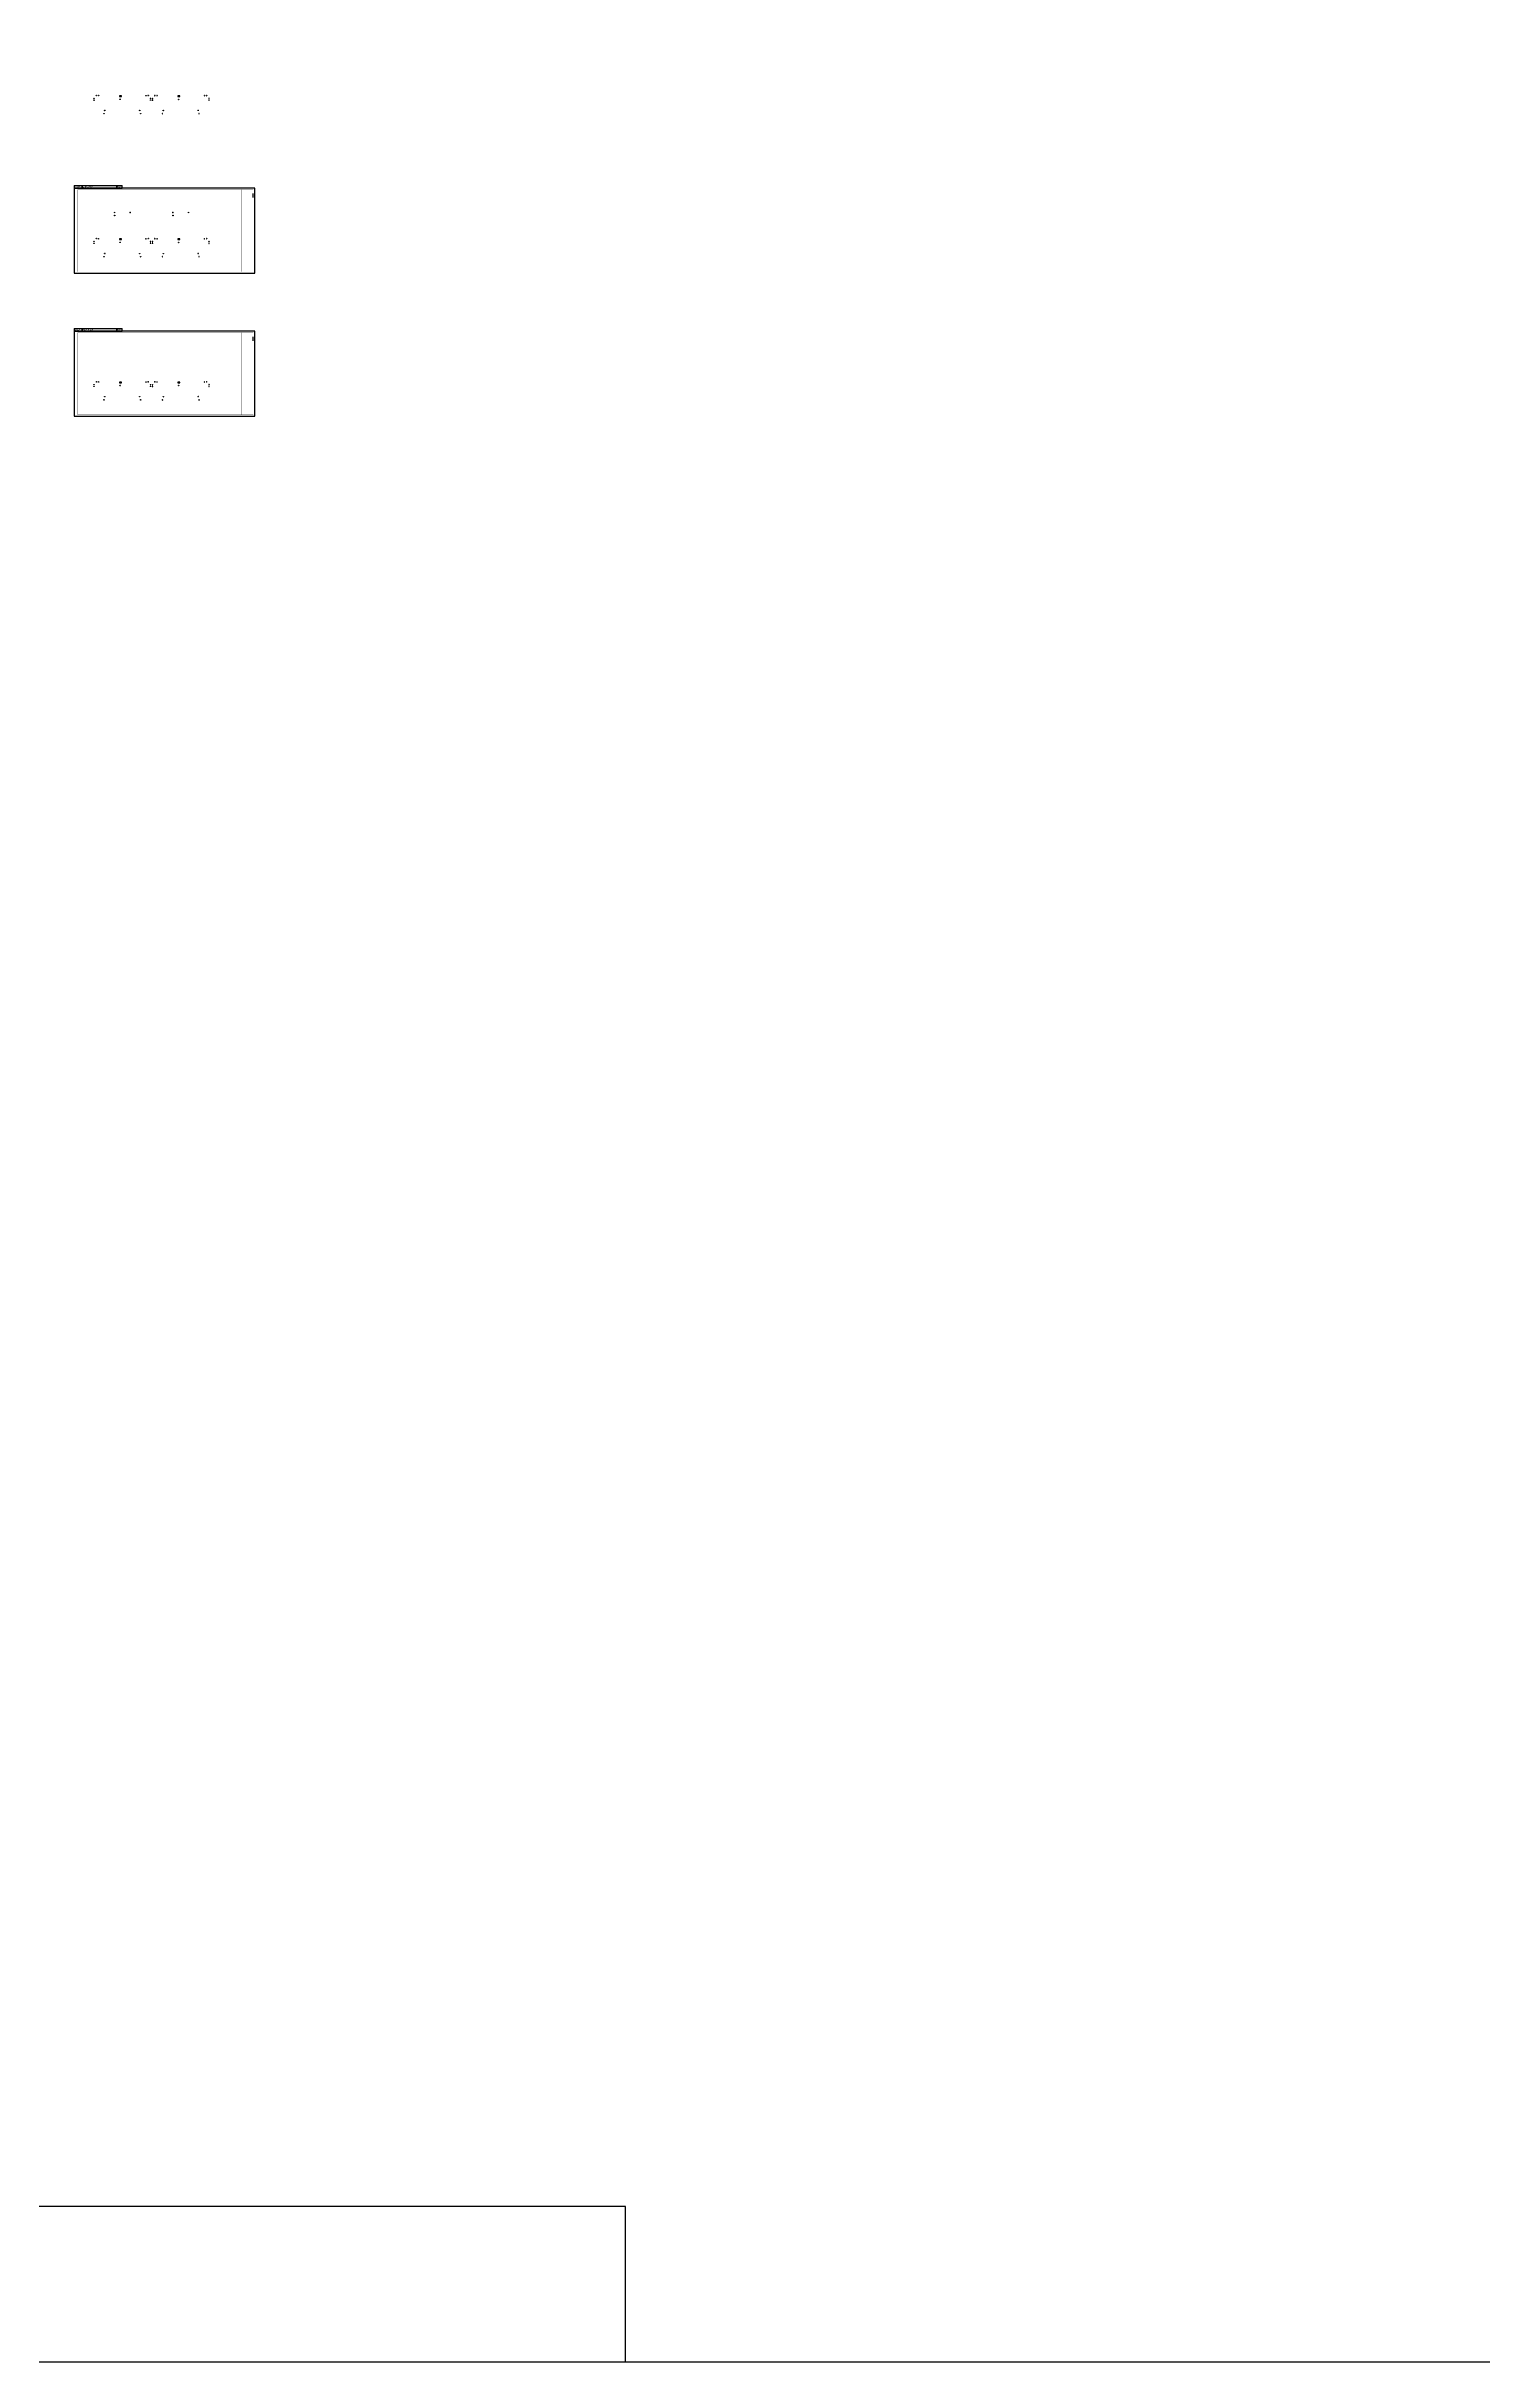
# Model space of a CAD drawing. Header units: millimetres. Extents: x -643177 to 2378000, y -101687 to 1700000.
# Drawn here: x 365929 to 867411, y 0 to 808833 of the extents above; entities that cross this region are included whole.
import ezdxf

# ---------------------------------------------------------------- set-up
doc = ezdxf.new("R2010")
doc.units = ezdxf.units.MM
doc.header["$LTSCALE"] = 500
doc.layers.add('C-XREF-SLCT', color=7, linetype='Continuous', plot=False)
doc.layers.add('内框', color=8, linetype='Continuous', plot=False)
for name, color, linetype in [('W-DRAI-FLDR', 50, 'Continuous'), ('W-FRPT-HYDT', 140, 'Continuous'), ('W-HOLE', 231, 'Continuous'), ('W-RAIN-EQPM', 60, 'Continuous')]:
    doc.layers.add(name, color=color, linetype=linetype)
doc.styles.add('Acs', font='Stfangso.ttf', dxfattribs={"width": 0.7})
doc.styles.add('黑体', font='simhei.ttf')

# ---------------------------------------------------------------- blocks, each defined once
blk = doc.blocks.new('AcsAcadShareArea')
for points in [[(0, 0), (118900, 0), (118900, 85000), (0, 85000)], [(6893, 0), (28409, 0), (28409, 2708), (6893, 2708)]]:
    blk.add_lwpolyline(points, close=True)
at = {"style": 'Acs', "width": 0.8}
blk.add_attdef('唯一编号', (7537, 861), '', height=1000, dxfattribs=at)
blk = doc.blocks.new('*U328')
blk.add_hatch(color=256).paths.add_polyline_path([(0, 200), (700, 0), (0, 0)])
for p, q in [((0, 200), (0, 0)), ((700, 200), (0, 200)), ((0, 200), (700, 0)), ((0, 0), (700, 0)), ((700, 0), (700, 200))]:
    blk.add_line(p, q)
at = {"layer": 'W-HOLE'}
for p, q in [((-25, 200), (-25, 0)), ((725, 200), (-25, 200)), ((-25, 200), (725, 0)), ((-25, 0), (725, 200)), ((-25, 0), (725, 0)), ((725, 0), (725, 200))]:
    blk.add_line(p, q, dxfattribs=at)
blk = doc.blocks.new('*U247')
for p, q in [((-46, 20), (-75, -4)), ((-46, 20), (-12, 48)), ((38, 32), (-38, -32)), ((17, 73), (-12, 48)), ((57, 48), (38, 32)), ((75, 4), (46, -20)), ((-38, -32), (-57, -48)), ((12, -48), (-17, -73)), ((12, -48), (46, -20))]:
    blk.add_line(p, q)
blk.add_circle((0, 0), 75)
blk = doc.blocks.new('THAPE_A1L2_inner')
blk.add_line((1251, 527), (1251, 555))
at = {"layer": '内框'}
for p, q in [((0, 612), (0, 594)), ((0, 612), (336, 612)), ((0, 594), (56, 594)), ((32, 594), (0, 594)), ((96, 594), (32, 594)), ((56, 594), (56, 612)), ((56, 612), (56, 594)), ((56, 594), (298, 594)), ((224, 594), (96, 594)), ((336, 594), (224, 594)), ((298, 594), (298, 612)), ((298, 612), (298, 594)), ((298, 594), (336, 594)), ((336, 594), (336, 612))]:
    blk.add_line(p, q, dxfattribs=at)
blk.add_lwpolyline([(0, 0), (1261, 0), (1261, 594), (0, 594)], close=True, dxfattribs=at)
at = {"layer": '内框', "const_width": 1.4}
blk.add_lwpolyline([(25, 584), (25, 10), (1251, 10), (1251, 584)], close=True, dxfattribs=at)
at = {"layer": '内框', "const_width": 0.5}
blk.add_lwpolyline([(1171, 584), (1171, 10)], dxfattribs=at)
at = {"layer": '内框', "style": '黑体', "width": 0.8}
for s, p in [('内框名称：', (5, 599)), ('A1L2', (302, 599))]:
    blk.add_text(s, height=8, dxfattribs=at).set_placement(p)
blk.add_attdef('内框名称', (59, 599), '', height=8, dxfattribs=at)
blk = doc.blocks.new('重力流雨水斗')
at = {"layer": 'W-RAIN-EQPM'}
for p, q in [((-45, 143), (-45, -143)), ((45, 143), (45, -143))]:
    blk.add_line(p, q, dxfattribs=at)
blk.add_circle((0, 0), 150, dxfattribs=at)
blk = doc.blocks.new('*U337')
for p, q in [((-46, 20), (-75, -4)), ((-46, 20), (-12, 48)), ((38, 32), (-38, -32)), ((17, 73), (-12, 48)), ((57, 48), (38, 32)), ((75, 4), (46, -20)), ((-38, -32), (-57, -48)), ((12, -48), (-17, -73)), ((12, -48), (46, -20))]:
    blk.add_line(p, q)
for radius in [75, 50]:
    blk.add_circle((0, 0), radius)

msp = doc.modelspace()

# ---------------------------------------------------------------- linework, layer by layer
at = {"layer": 'W-RAIN-EQPM'}
for points in [[(389745.49, 749574.87), (389745.49, 749824.87), (389845.49, 749824.87), (389845.49, 749574.87)], [(410145.49, 749574.87), (410145.49, 749824.87), (410245.49, 749824.87), (410245.49, 749574.87)]]:
    msp.add_lwpolyline(points, close=True, dxfattribs=at)

# ---------------------------------------------------------------- block references
at = {"layer": 'C-XREF-SLCT', "xscale": 20, "yscale": 20, "zscale": 20}
msp.add_blockref('AcsAcadShareArea', (0.06, 0.04), dxfattribs=at)
at = {"layer": 'W-DRAI-FLDR'}
for name, p in [('*U247', (382595.49, 790624.87)), ('*U247', (382595.49, 790025.16)), ('*U247', (383395.39, 791624.77)), ('*U247', (384195.19, 791574.57)), ('*U247', (386045.49, 785324.87)), ('*U337', (386345.49, 786424.87)), ('*U247', (391695.79, 790324.57, 3000)), ('*U337', (398545.49, 786424.87)), ('*U247', (398845.49, 785324.87)), ('*U247', (400695.79, 791574.57)), ('*U247', (401495.58, 791624.77)), ('*U247', (402295.49, 790624.87)), ('*U247', (402295.49, 790025.16)), ('*U337', (406745.49, 786424.87, 3000)), ('*U247', (412095.79, 790324.57, 3000)), ('*U337', (418945.49, 786424.87)), ('*U247', (382595.49, 740624.87)), ('*U247', (382595.49, 740025.16)), ('*U247', (383395.39, 741624.77)), ('*U247', (384195.19, 741574.57)), ('*U337', (386345.49, 736424.87)), ('*U247', (391695.79, 740324.57, 3000)), ('*U337', (398545.49, 736424.87)), ('*U247', (400695.79, 741574.57)), ('*U247', (401495.58, 741624.77)), ('*U247', (402295.49, 740624.87)), ('*U247', (402295.49, 740025.16)), ('*U337', (406745.49, 736424.87, 3000)), ('*U247', (412095.79, 740324.57, 3000)), ('*U337', (418945.49, 736424.87)), ('*U247', (386045.49, 735324.87)), ('*U247', (398845.49, 735324.87)), ('*U247', (382595.19, 690025.16)), ('*U247', (382595.49, 690624.87)), ('*U247', (383395.39, 691624.77)), ('*U247', (384195.19, 691524.57)), ('*U247', (391695.79, 690324.57)), ('*U247', (400695.79, 691524.57)), ('*U247', (401495.58, 691624.77)), ('*U247', (402295.49, 690624.87)), ('*U247', (402295.79, 690025.16)), ('*U247', (412095.79, 690324.57)), ('*U247', (386045.49, 685324.87)), ('*U337', (386345.49, 686424.87)), ('*U337', (398545.49, 686424.87)), ('*U247', (398845.49, 685324.87)), ('*U337', (406745.49, 686424.87, 3000)), ('*U337', (418945.49, 686424.87))]:
    msp.add_blockref(name, p, dxfattribs=at)
at = {"layer": 'W-DRAI-FLDR', "xscale": -1}
for p in [(402995.49, 790624.87), (402995.49, 790025.16), (403795.39, 791624.77), (404595.19, 791574.57), (406454.33, 785324.87, 0), (419245.49, 785324.87, 0), (421095.79, 791574.57), (421895.58, 791624.77), (422695.49, 790624.87), (422695.49, 790025.16), (402995.49, 740624.87), (402995.49, 740025.16), (403795.39, 741624.77), (404595.19, 741574.57), (421095.79, 741574.57), (421895.58, 741624.77), (422695.49, 740624.87), (422695.49, 740025.16), (406454.33, 735324.87, 0), (419245.49, 735324.87, 0), (402995.19, 690025.16), (402995.49, 690624.87), (403795.39, 691624.77), (404595.19, 691524.57), (421095.79, 691524.57), (421895.58, 691624.77), (422695.49, 690624.87), (422695.79, 690025.16), (406445.49, 685324.87), (419245.49, 685324.87)]:
    msp.add_blockref('*U247', p, dxfattribs=at)
at = {"layer": 'W-FRPT-HYDT'}
for p in [(391470.49, 791324.87), (411870.49, 791324.87), (391470.49, 741324.87), (411870.49, 741324.87), (391470.49, 691324.87), (411870.49, 691324.87)]:
    msp.add_blockref('*U328', p, dxfattribs=at)
at = {"layer": 'W-RAIN-EQPM', "xscale": 0.5, "yscale": 0.5, "zscale": 0.5}
for p in [(389695.58, 750774.96), (395195.39, 750774.96), (410095.58, 750774.96), (415595.39, 750774.96)]:
    msp.add_blockref('重力流雨水斗', p, dxfattribs=at)
at = {"layer": '内框', "xscale": 50, "yscale": 50, "zscale": 50}
for p, values in [((375645.49, 729628.24), {'内框名称': '二层给排水平面图'}), ((375645.49, 679628.24), {'内框名称': '一层给排水平面图'})]:
    msp.add_blockref('THAPE_A1L2_inner', p, dxfattribs=at).add_auto_attribs(values)

doc.saveas('drawing.dxf')
